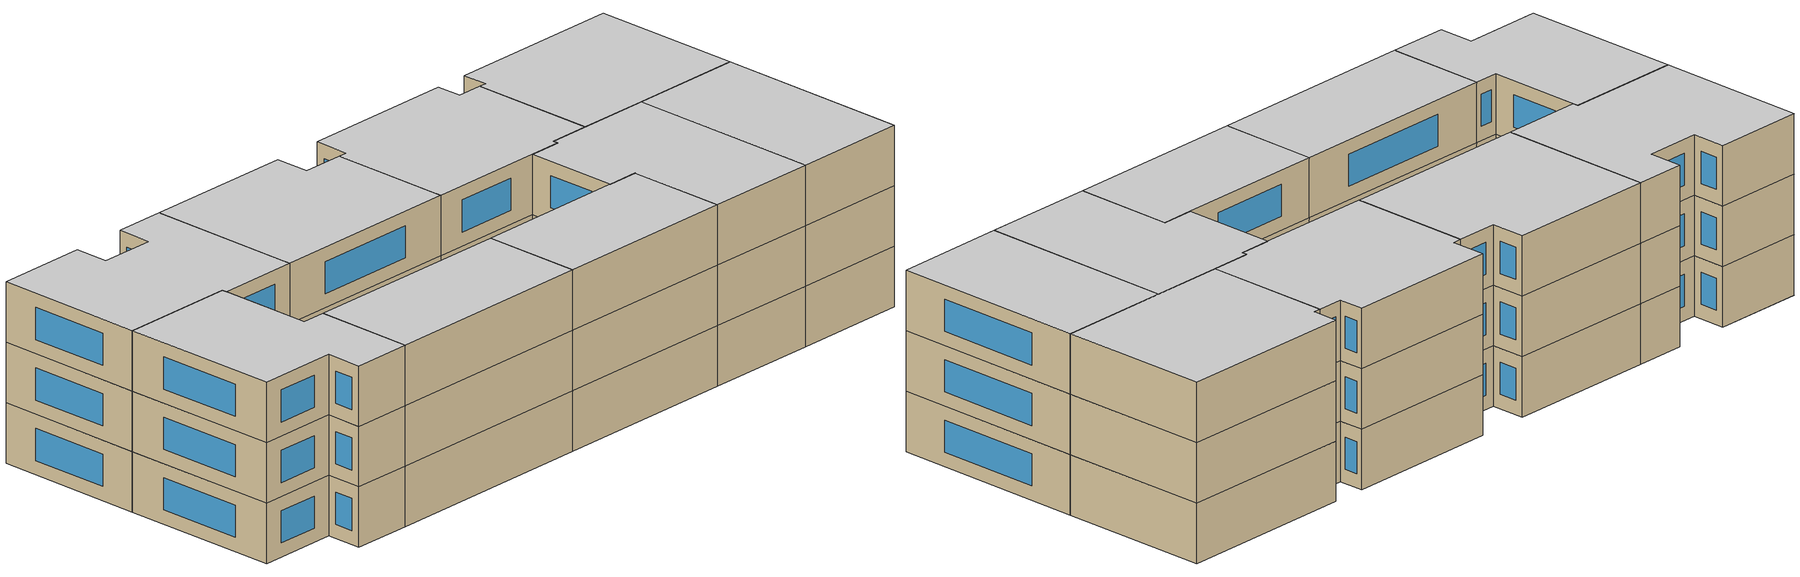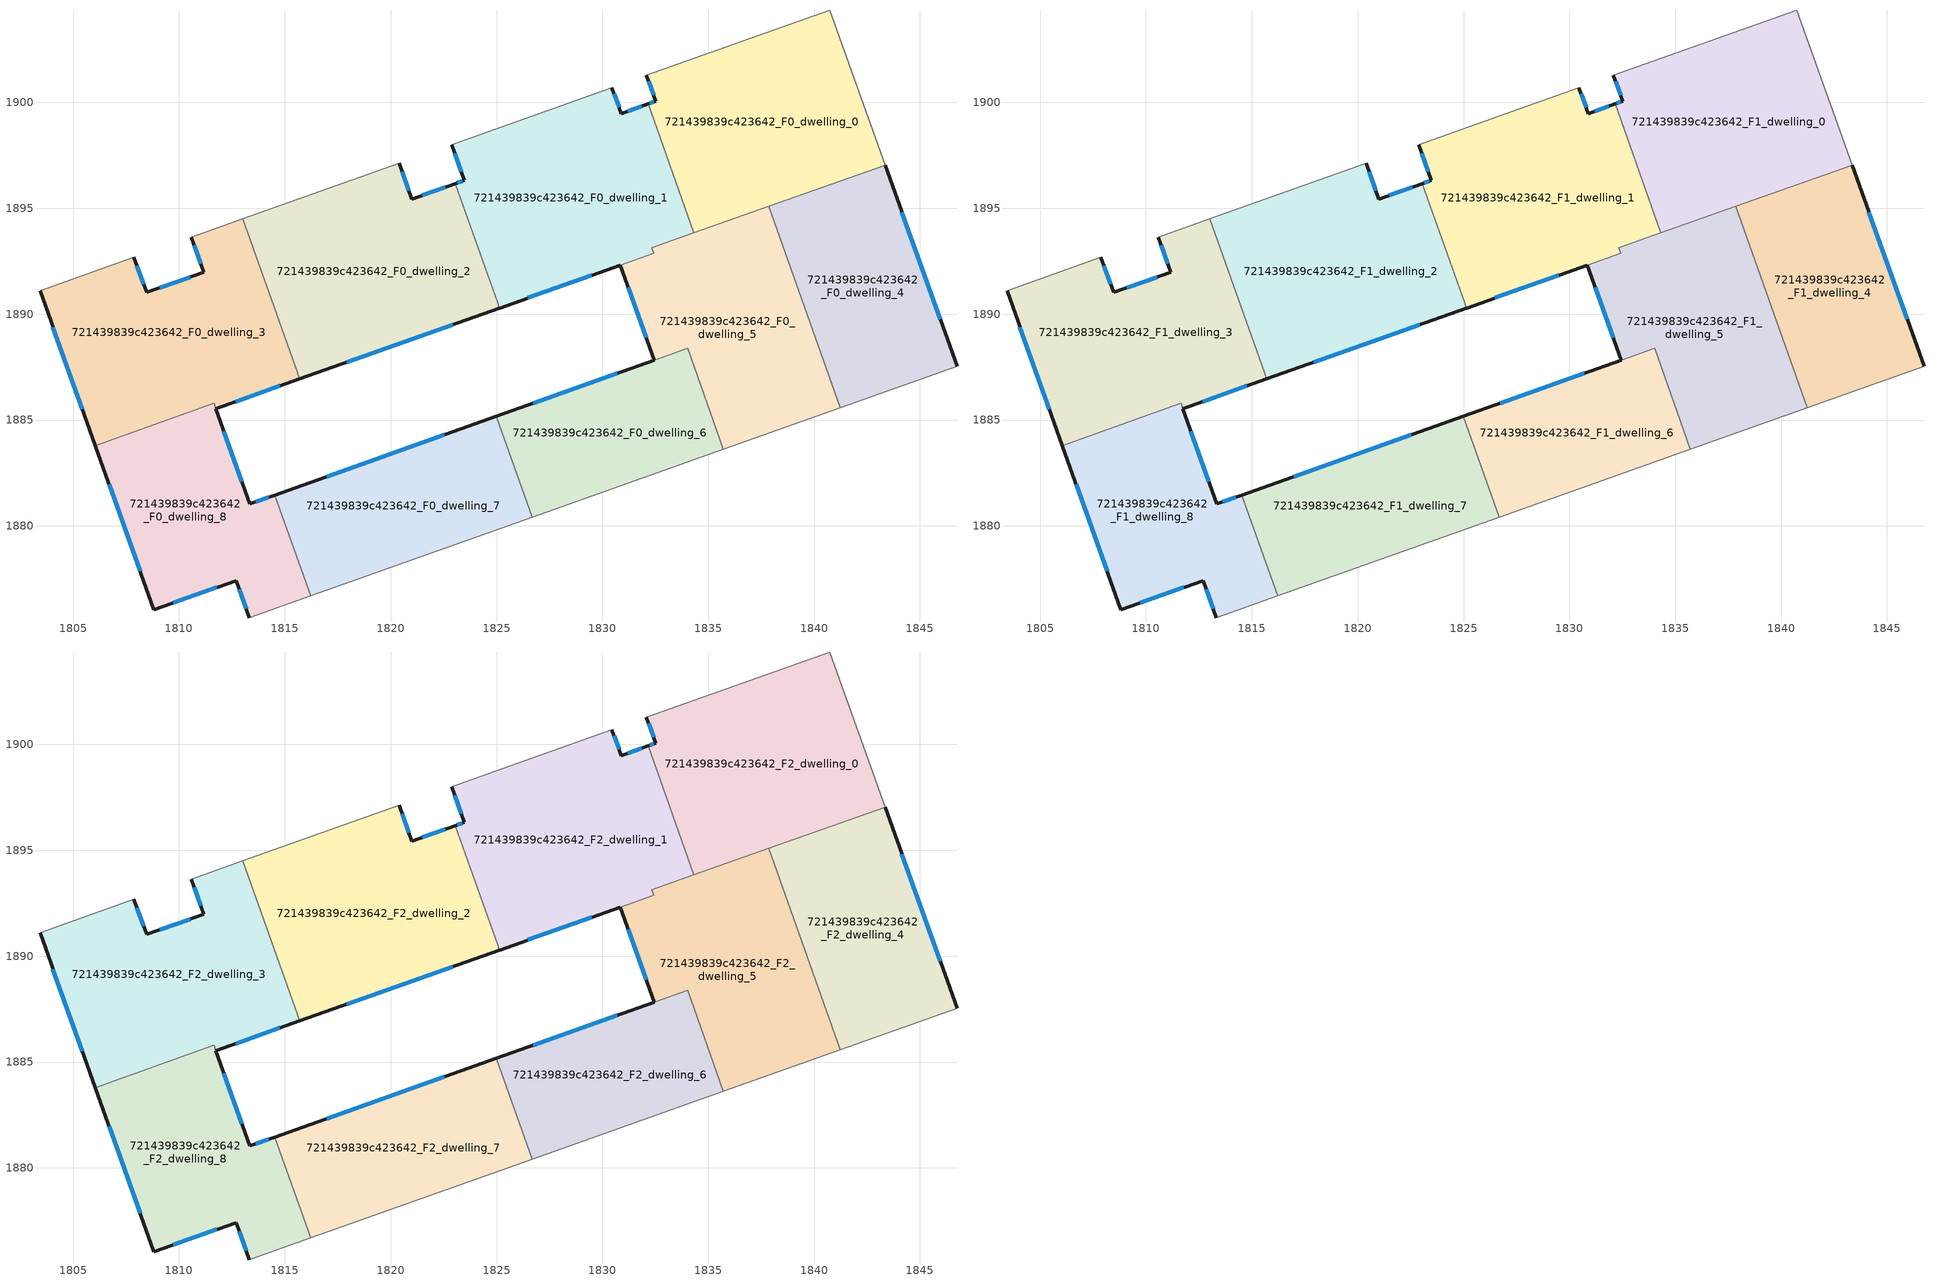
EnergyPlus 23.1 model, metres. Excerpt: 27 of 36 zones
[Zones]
721439839c423642_F0_dwelling_0
 floor ground (EU_floor_Construction): 1840.74,1904.35 1843.35,1897.04 1834.32,1893.84 1832.16,1899.93 1832.52,1900.06 1832.08,1901.28 z0
 wall outside (EU_wall_Construction): 1832.08,1901.28 1832.52,1900.06 1832.16,1899.93 z0:3
 wall adiabatic (EU_wall_Construction): 1843.35,1897.04 1840.74,1904.35 1832.08,1901.28 z0:3
 wall to 721439839c423642_F0_dwelling_4 (EU_wall_Construction): 1837.85,1895.09 1843.35,1897.04 z0:3
 wall to 721439839c423642_F0_dwelling_1 (EU_wall_Construction): 1832.16,1899.93 1834.32,1893.84 z0:3
 wall to 721439839c423642_F0_dwelling_5 (EU_wall_Construction): 1834.32,1893.84 1837.85,1895.09 z0:3
 window (EU_Window_Construction): 1832.43,1900.03 1832.25,1899.96 / 1832.18,1900.99 1832.42,1900.34 z0.7:2.3
721439839c423642_F0_dwelling_1
 floor ground (EU_floor_Construction): 1832.16,1899.93 1834.32,1893.84 1832.34,1893.13 1832.43,1892.88 1830.85,1892.32 1825.14,1890.29 1825.05,1890.54 1823.05,1896.17 1823.48,1896.32 1822.88,1898.01 1830.45,1900.7 1830.89,1899.47 z0
 wall outside (EU_wall_Construction): 1822.88,1898.01 1823.48,1896.32 1823.05,1896.17 / 1832.16,1899.93 1830.89,1899.47 1830.46,1900.7 / 1825.14,1890.29 1830.84,1892.31 z0:3
 wall adiabatic (EU_wall_Construction): 1830.46,1900.7 1822.88,1898.01 z0:3
 wall to 721439839c423642_F0_dwelling_5 (EU_wall_Construction): 1830.85,1892.32 1832.43,1892.88 1832.34,1893.13 1834.32,1893.84 z0:3
 wall to 721439839c423642_F0_dwelling_2 (EU_wall_Construction): 1825.05,1890.54 1825.14,1890.29 / 1823.05,1896.17 1825.05,1890.55 z0:3
 window (EU_Window_Construction): 1823.38,1896.29 1823.15,1896.21 / 1823.02,1897.61 1823.34,1896.72 / 1830.79,1899.76 1830.56,1900.41 / 1831.86,1899.82 1831.19,1899.58 / 1826.48,1890.77 1829.51,1891.84 z0.7:2.3
721439839c423642_F0_dwelling_2
 floor ground (EU_floor_Construction): 1823.05,1896.17 1825.14,1890.29 1815.71,1886.94 1813.02,1894.51 1820.4,1897.12 1821,1895.44 z0
 wall outside (EU_wall_Construction): 1823.05,1896.17 1821,1895.44 1820.4,1897.12 / 1815.71,1886.94 1825.14,1890.29 z0:3
 wall adiabatic (EU_wall_Construction): 1820.4,1897.12 1813.02,1894.51 z0:3
 wall to 721439839c423642_F0_dwelling_3 (EU_wall_Construction): 1813.02,1894.51 1815.61,1887.2 / 1815.61,1887.19 1815.7,1886.94 z0:3
 window (EU_Window_Construction): 1820.86,1895.83 1820.54,1896.73 / 1822.57,1896 1821.48,1895.61 / 1817.92,1887.73 1822.92,1889.5 z0.7:2.3
721439839c423642_F0_dwelling_3
 floor ground (EU_floor_Construction): 1813.02,1894.51 1815.7,1886.94 1811.75,1885.54 1811.66,1885.79 1806.05,1883.8 1803.44,1891.11 1807.88,1892.68 1808.47,1891.02 1811.17,1891.98 1810.58,1893.64 z0
 wall outside (EU_wall_Construction): 1803.44,1891.11 1806.05,1883.8 / 1810.58,1893.64 1811.17,1891.98 1808.47,1891.02 1807.88,1892.68 / 1811.75,1885.54 1815.7,1886.94 z0:3
 wall adiabatic (EU_wall_Construction): 1807.88,1892.68 1803.44,1891.11 / 1813.02,1894.51 1810.58,1893.64 z0:3
 wall to 721439839c423642_F0_dwelling_8 (EU_wall_Construction): 1811.66,1885.79 1811.75,1885.54 / 1806.05,1883.8 1811.65,1885.79 z0:3
 window (EU_Window_Construction): 1804.05,1889.39 1805.43,1885.51 / 1808.33,1891.41 1808.02,1892.29 / 1810.53,1891.76 1809.1,1891.25 / 1810.72,1893.25 1811.03,1892.37 / 1812.67,1885.87 1814.77,1886.61 z0.7:2.3
721439839c423642_F0_dwelling_4
 floor ground (EU_floor_Construction): 1843.35,1897.04 1846.75,1887.54 1841.23,1885.58 1837.85,1895.09 z0
 wall outside (EU_wall_Construction): 1846.75,1887.54 1843.35,1897.04 z0:3
 wall adiabatic (EU_wall_Construction): 1841.23,1885.58 1846.75,1887.54 z0:3
 wall to 721439839c423642_F0_dwelling_5 (EU_wall_Construction): 1837.85,1895.09 1841.23,1885.58 z0:3
 window (EU_Window_Construction): 1845.95,1889.77 1844.15,1894.81 z0.7:2.3
721439839c423642_F0_dwelling_5
 floor ground (EU_floor_Construction): 1837.85,1895.09 1841.23,1885.58 1835.72,1883.62 1834.03,1888.38 1832.46,1887.83 1830.85,1892.32 1832.43,1892.88 1832.34,1893.13 z0
 wall outside (EU_wall_Construction): 1830.85,1892.32 1832.46,1887.83 z0:3
 wall adiabatic (EU_wall_Construction): 1835.72,1883.62 1841.23,1885.58 z0:3
 wall to 721439839c423642_F0_dwelling_6 (EU_wall_Construction): 1832.46,1887.83 1834.02,1888.38 / 1834.03,1888.38 1835.72,1883.62 z0:3
 window (EU_Window_Construction): 1831.23,1891.26 1832.08,1888.88 z0.7:2.3
721439839c423642_F0_dwelling_6
 floor ground (EU_floor_Construction): 1834.02,1888.38 1835.72,1883.62 1826.68,1880.41 1824.99,1885.17 z0
 wall outside (EU_wall_Construction): 1832.45,1887.83 1824.99,1885.17 z0:3
 wall adiabatic (EU_wall_Construction): 1826.68,1880.41 1835.72,1883.62 z0:3
 wall to 721439839c423642_F0_dwelling_7 (EU_wall_Construction): 1824.99,1885.17 1826.68,1880.41 z0:3
 window (EU_Window_Construction): 1830.7,1887.2 1826.74,1885.8 z0.7:2.3
721439839c423642_F0_dwelling_7
 floor ground (EU_floor_Construction): 1824.99,1885.17 1826.68,1880.41 1816.22,1876.7 1814.53,1881.46 z0
 wall outside (EU_wall_Construction): 1824.99,1885.17 1814.53,1881.46 z0:3
 wall adiabatic (EU_wall_Construction): 1816.22,1876.7 1826.68,1880.41 z0:3
 wall to 721439839c423642_F0_dwelling_8 (EU_wall_Construction): 1814.53,1881.46 1816.22,1876.7 z0:3
 window (EU_Window_Construction): 1822.53,1884.3 1816.98,1882.33 z0.7:2.3
721439839c423642_F0_dwelling_8
 floor ground (EU_floor_Construction): 1811.65,1885.79 1813.35,1881.04 1814.53,1881.46 1816.22,1876.7 1813.33,1875.67 1812.71,1877.42 1808.82,1876.04 1806.05,1883.8 z0
 wall outside (EU_wall_Construction): 1806.05,1883.8 1808.82,1876.04 1812.71,1877.42 1813.33,1875.67 / 1814.53,1881.46 1813.35,1881.04 1811.75,1885.53 z0:3
 wall adiabatic (EU_wall_Construction): 1813.33,1875.67 1816.22,1876.7 z0:3
 window (EU_Window_Construction): 1812.85,1877.01 1813.18,1876.08 / 1809.73,1876.36 1811.79,1877.1 / 1806.7,1881.97 1808.17,1877.86 / 1812.98,1882.1 1812.12,1884.48 / 1814.25,1881.36 1813.63,1881.14 z0.7:2.3
721439839c423642_F1_dwelling_0
 floor to 721439839c423642_F0_dwelling_0 (EU_floor_Construction): 1840.74,1904.35 1843.35,1897.04 1834.32,1893.84 1832.16,1899.93 1832.52,1900.06 1832.08,1901.28 z3
 wall outside (EU_wall_Construction): 1832.08,1901.28 1832.52,1900.06 1832.16,1899.93 z3:6
 wall adiabatic (EU_wall_Construction): 1843.35,1897.04 1840.74,1904.35 1832.08,1901.28 z3:6
 wall to 721439839c423642_F1_dwelling_4 (EU_wall_Construction): 1837.85,1895.09 1843.35,1897.04 z3:6
 wall to 721439839c423642_F1_dwelling_1 (EU_wall_Construction): 1832.16,1899.93 1834.32,1893.84 z3:6
 wall to 721439839c423642_F1_dwelling_5 (EU_wall_Construction): 1834.32,1893.84 1837.85,1895.09 z3:6
 window (EU_Window_Construction): 1832.43,1900.03 1832.25,1899.96 / 1832.18,1900.99 1832.42,1900.34 z3.7:5.3
721439839c423642_F1_dwelling_1
 floor to 721439839c423642_F0_dwelling_1 (EU_floor_Construction): 1832.16,1899.93 1834.32,1893.84 1832.34,1893.13 1832.43,1892.88 1830.95,1892.35 1825.14,1890.29 1825.05,1890.54 1823.05,1896.17 1823.48,1896.32 1822.88,1898.01 1830.45,1900.7 1830.89,1899.47 z3
 wall outside (EU_wall_Construction): 1822.88,1898.01 1823.48,1896.32 1823.05,1896.17 / 1832.16,1899.93 1830.89,1899.47 1830.46,1900.7 / 1825.14,1890.29 1830.84,1892.31 z3:6
 wall adiabatic (EU_wall_Construction): 1830.46,1900.7 1822.88,1898.01 z3:6
 wall to 721439839c423642_F1_dwelling_5 (EU_wall_Construction): 1830.85,1892.32 1832.43,1892.88 1832.34,1893.13 1834.32,1893.84 z3:6
 wall to 721439839c423642_F1_dwelling_2 (EU_wall_Construction): 1825.05,1890.54 1825.14,1890.29 / 1823.05,1896.17 1825.05,1890.55 z3:6
 window (EU_Window_Construction): 1823.38,1896.29 1823.15,1896.21 / 1823.02,1897.61 1823.34,1896.72 / 1830.79,1899.76 1830.56,1900.41 / 1831.86,1899.82 1831.19,1899.58 / 1826.48,1890.77 1829.51,1891.84 z3.7:5.3
721439839c423642_F1_dwelling_2
 floor to 721439839c423642_F0_dwelling_2 (EU_floor_Construction): 1823.05,1896.17 1825.14,1890.29 1815.71,1886.94 1813.02,1894.51 1820.4,1897.12 1821,1895.44 z3
 wall outside (EU_wall_Construction): 1823.05,1896.17 1821,1895.44 1820.4,1897.12 / 1815.71,1886.94 1825.14,1890.29 z3:6
 wall adiabatic (EU_wall_Construction): 1820.4,1897.12 1813.02,1894.51 z3:6
 wall to 721439839c423642_F1_dwelling_3 (EU_wall_Construction): 1813.02,1894.51 1815.61,1887.2 / 1815.61,1887.19 1815.7,1886.94 z3:6
 window (EU_Window_Construction): 1820.86,1895.83 1820.54,1896.73 / 1822.57,1896 1821.48,1895.61 / 1817.92,1887.73 1822.92,1889.5 z3.7:5.3
721439839c423642_F1_dwelling_3
 floor to 721439839c423642_F0_dwelling_3 (EU_floor_Construction): 1813.02,1894.51 1815.7,1886.94 1811.75,1885.54 1811.66,1885.79 1806.05,1883.8 1803.44,1891.11 1807.88,1892.68 1808.47,1891.02 1811.17,1891.98 1810.58,1893.64 z3
 wall outside (EU_wall_Construction): 1803.44,1891.11 1806.05,1883.8 / 1810.58,1893.64 1811.17,1891.98 1808.47,1891.02 1807.88,1892.68 / 1811.75,1885.54 1815.7,1886.94 z3:6
 wall adiabatic (EU_wall_Construction): 1807.88,1892.68 1803.44,1891.11 / 1813.02,1894.51 1810.58,1893.64 z3:6
 wall to 721439839c423642_F1_dwelling_8 (EU_wall_Construction): 1811.66,1885.79 1811.75,1885.54 / 1806.05,1883.8 1811.65,1885.79 z3:6
 window (EU_Window_Construction): 1804.05,1889.39 1805.43,1885.51 / 1808.33,1891.41 1808.02,1892.29 / 1810.53,1891.76 1809.1,1891.25 / 1810.72,1893.25 1811.03,1892.37 / 1812.67,1885.87 1814.77,1886.61 z3.7:5.3
721439839c423642_F1_dwelling_4
 floor to 721439839c423642_F0_dwelling_4 (EU_floor_Construction): 1843.35,1897.04 1846.75,1887.54 1841.23,1885.58 1837.85,1895.09 z3
 wall outside (EU_wall_Construction): 1846.75,1887.54 1843.35,1897.04 z3:6
 wall adiabatic (EU_wall_Construction): 1841.23,1885.58 1846.75,1887.54 z3:6
 wall to 721439839c423642_F1_dwelling_5 (EU_wall_Construction): 1837.85,1895.09 1841.23,1885.58 z3:6
 window (EU_Window_Construction): 1845.95,1889.77 1844.15,1894.81 z3.7:5.3
721439839c423642_F1_dwelling_5
 floor to 721439839c423642_F0_dwelling_5 (EU_floor_Construction): 1837.85,1895.09 1841.23,1885.58 1835.72,1883.62 1834.03,1888.38 1832.46,1887.83 1830.85,1892.32 1832.43,1892.88 1832.34,1893.13 z3
 wall outside (EU_wall_Construction): 1830.85,1892.32 1832.46,1887.83 z3:6
 wall adiabatic (EU_wall_Construction): 1835.72,1883.62 1841.23,1885.58 z3:6
 wall to 721439839c423642_F1_dwelling_6 (EU_wall_Construction): 1832.46,1887.83 1834.02,1888.38 / 1834.03,1888.38 1835.72,1883.62 z3:6
 window (EU_Window_Construction): 1831.23,1891.26 1832.08,1888.88 z3.7:5.3
721439839c423642_F1_dwelling_6
 floor to 721439839c423642_F0_dwelling_6 (EU_floor_Construction): 1834.02,1888.38 1835.72,1883.62 1826.68,1880.41 1824.99,1885.17 z3
 wall outside (EU_wall_Construction): 1832.45,1887.83 1824.99,1885.17 z3:6
 wall adiabatic (EU_wall_Construction): 1826.68,1880.41 1835.72,1883.62 z3:6
 wall to 721439839c423642_F1_dwelling_7 (EU_wall_Construction): 1824.99,1885.17 1826.68,1880.41 z3:6
 window (EU_Window_Construction): 1830.7,1887.2 1826.74,1885.8 z3.7:5.3
721439839c423642_F1_dwelling_7
 floor to 721439839c423642_F0_dwelling_7 (EU_floor_Construction): 1824.99,1885.17 1826.68,1880.41 1816.22,1876.7 1814.53,1881.46 z3
 wall outside (EU_wall_Construction): 1824.99,1885.17 1814.53,1881.46 z3:6
 wall adiabatic (EU_wall_Construction): 1816.22,1876.7 1826.68,1880.41 z3:6
 wall to 721439839c423642_F1_dwelling_8 (EU_wall_Construction): 1814.53,1881.46 1816.22,1876.7 z3:6
 window (EU_Window_Construction): 1822.53,1884.3 1816.98,1882.33 z3.7:5.3
721439839c423642_F1_dwelling_8
 floor to 721439839c423642_F0_dwelling_8 (EU_floor_Construction): 1811.65,1885.79 1813.35,1881.04 1814.53,1881.46 1816.22,1876.7 1813.32,1875.67 1812.7,1877.42 1808.82,1876.04 1806.05,1883.8 z3
 wall outside (EU_wall_Construction): 1806.05,1883.8 1808.82,1876.04 1812.71,1877.42 1813.33,1875.67 / 1814.53,1881.46 1813.35,1881.04 1811.75,1885.53 z3:6
 wall adiabatic (EU_wall_Construction): 1813.33,1875.67 1816.22,1876.7 z3:6
 window (EU_Window_Construction): 1812.85,1877.01 1813.18,1876.08 / 1809.73,1876.36 1811.79,1877.1 / 1806.7,1881.97 1808.17,1877.86 / 1812.98,1882.1 1812.12,1884.48 / 1814.25,1881.36 1813.63,1881.14 z3.7:5.3
721439839c423642_F2_dwelling_0
 floor to 721439839c423642_F1_dwelling_0 (EU_floor_Construction): 1840.74,1904.35 1843.35,1897.04 1834.32,1893.84 1832.16,1899.93 1832.52,1900.06 1832.08,1901.28 z6
 wall outside (EU_wall_Construction): 1832.08,1901.28 1832.52,1900.06 1832.16,1899.93 z6:9
 wall adiabatic (EU_wall_Construction): 1843.35,1897.04 1840.74,1904.35 1832.08,1901.28 z6:9
 wall to 721439839c423642_F2_dwelling_4 (EU_wall_Construction): 1837.85,1895.09 1843.35,1897.04 z6:9
 wall to 721439839c423642_F2_dwelling_1 (EU_wall_Construction): 1832.16,1899.93 1834.32,1893.84 z6:9
 wall to 721439839c423642_F2_dwelling_5 (EU_wall_Construction): 1834.32,1893.84 1837.85,1895.09 z6:9
 window (EU_Window_Construction): 1832.43,1900.03 1832.25,1899.96 / 1832.18,1900.99 1832.42,1900.34 z6.7:8.3
 ceiling to 721439839c423642_F3_dwelling_0 (EU_floor_Construction): 1843.35,1897.04 1840.74,1904.35 1832.08,1901.28 1832.52,1900.06 1832.16,1899.93 1834.32,1893.84 z9
721439839c423642_F2_dwelling_1
 floor to 721439839c423642_F1_dwelling_1 (EU_floor_Construction): 1832.16,1899.93 1834.32,1893.84 1832.34,1893.13 1832.43,1892.88 1830.95,1892.35 1825.14,1890.29 1825.05,1890.54 1823.05,1896.17 1823.48,1896.32 1822.88,1898.01 1830.45,1900.7 1830.89,1899.47 z6
 wall outside (EU_wall_Construction): 1822.88,1898.01 1823.48,1896.32 1823.05,1896.17 / 1832.16,1899.93 1830.89,1899.47 1830.46,1900.7 / 1825.14,1890.29 1830.84,1892.31 z6:9
 wall adiabatic (EU_wall_Construction): 1830.46,1900.7 1822.88,1898.01 z6:9
 wall to 721439839c423642_F2_dwelling_5 (EU_wall_Construction): 1830.85,1892.32 1832.43,1892.88 1832.34,1893.13 1834.32,1893.84 z6:9
 wall to 721439839c423642_F2_dwelling_2 (EU_wall_Construction): 1825.05,1890.54 1825.14,1890.29 / 1823.05,1896.17 1825.05,1890.55 z6:9
 window (EU_Window_Construction): 1823.38,1896.29 1823.15,1896.21 / 1823.02,1897.61 1823.34,1896.72 / 1830.79,1899.76 1830.56,1900.41 / 1831.86,1899.82 1831.19,1899.58 / 1826.48,1890.77 1829.51,1891.84 z6.7:8.3
 ceiling to 721439839c423642_F3_dwelling_1 (EU_floor_Construction): 1832.43,1892.88 1832.34,1893.13 1834.32,1893.84 1832.16,1899.93 1830.89,1899.47 1830.45,1900.7 1822.88,1898.01 1823.48,1896.32 1823.05,1896.17 1825.05,1890.54 1825.14,1890.29 1830.95,1892.35 z9
721439839c423642_F2_dwelling_2
 floor to 721439839c423642_F1_dwelling_2 (EU_floor_Construction): 1823.05,1896.17 1825.14,1890.29 1815.71,1886.94 1813.02,1894.51 1820.4,1897.12 1821,1895.44 z6
 wall outside (EU_wall_Construction): 1823.05,1896.17 1821,1895.44 1820.4,1897.12 / 1815.71,1886.94 1825.14,1890.29 z6:9
 wall adiabatic (EU_wall_Construction): 1820.4,1897.12 1813.02,1894.51 z6:9
 wall to 721439839c423642_F2_dwelling_3 (EU_wall_Construction): 1813.02,1894.51 1815.61,1887.2 / 1815.61,1887.19 1815.7,1886.94 z6:9
 window (EU_Window_Construction): 1820.86,1895.83 1820.54,1896.73 / 1822.57,1896 1821.48,1895.61 / 1817.92,1887.73 1822.92,1889.5 z6.7:8.3
 ceiling to 721439839c423642_F3_dwelling_2 (EU_floor_Construction): 1825.14,1890.29 1823.05,1896.17 1821,1895.44 1820.4,1897.12 1813.02,1894.51 1815.71,1886.94 z9
721439839c423642_F2_dwelling_3
 floor to 721439839c423642_F1_dwelling_3 (EU_floor_Construction): 1813.02,1894.51 1815.7,1886.94 1811.75,1885.54 1811.66,1885.79 1806.05,1883.8 1803.44,1891.11 1807.88,1892.68 1808.47,1891.02 1811.17,1891.98 1810.58,1893.64 z6
 wall outside (EU_wall_Construction): 1803.44,1891.11 1806.05,1883.8 / 1810.58,1893.64 1811.17,1891.98 1808.47,1891.02 1807.88,1892.68 / 1811.75,1885.54 1815.7,1886.94 z6:9
 wall adiabatic (EU_wall_Construction): 1807.88,1892.68 1803.44,1891.11 / 1813.02,1894.51 1810.58,1893.64 z6:9
 wall to 721439839c423642_F2_dwelling_8 (EU_wall_Construction): 1811.66,1885.79 1811.75,1885.54 / 1806.05,1883.8 1811.65,1885.79 z6:9
 window (EU_Window_Construction): 1804.05,1889.39 1805.43,1885.51 / 1808.33,1891.41 1808.02,1892.29 / 1810.53,1891.76 1809.1,1891.25 / 1810.72,1893.25 1811.03,1892.37 / 1812.67,1885.87 1814.77,1886.61 z6.7:8.3
 ceiling to 721439839c423642_F3_dwelling_3 (EU_floor_Construction): 1815.7,1886.94 1813.02,1894.51 1810.58,1893.64 1811.17,1891.98 1808.47,1891.02 1807.88,1892.68 1803.44,1891.11 1806.05,1883.8 1811.66,1885.79 1811.75,1885.54 z9
721439839c423642_F2_dwelling_4
 floor to 721439839c423642_F1_dwelling_4 (EU_floor_Construction): 1843.35,1897.04 1846.75,1887.54 1841.23,1885.58 1837.85,1895.09 z6
 wall outside (EU_wall_Construction): 1846.75,1887.54 1843.35,1897.04 z6:9
 wall adiabatic (EU_wall_Construction): 1841.23,1885.58 1846.75,1887.54 z6:9
 wall to 721439839c423642_F2_dwelling_5 (EU_wall_Construction): 1837.85,1895.09 1841.23,1885.58 z6:9
 window (EU_Window_Construction): 1845.95,1889.77 1844.15,1894.81 z6.7:8.3
 ceiling to 721439839c423642_F3_dwelling_4 (EU_floor_Construction): 1846.75,1887.54 1843.35,1897.04 1837.85,1895.09 1841.23,1885.58 z9
721439839c423642_F2_dwelling_5
 floor to 721439839c423642_F1_dwelling_5 (EU_floor_Construction): 1837.85,1895.09 1841.23,1885.58 1835.72,1883.62 1834.03,1888.38 1832.46,1887.83 1830.85,1892.32 1832.43,1892.88 1832.34,1893.13 z6
 wall outside (EU_wall_Construction): 1830.85,1892.32 1832.46,1887.83 z6:9
 wall adiabatic (EU_wall_Construction): 1835.72,1883.62 1841.23,1885.58 z6:9
 wall to 721439839c423642_F2_dwelling_6 (EU_wall_Construction): 1832.46,1887.83 1834.02,1888.38 / 1834.03,1888.38 1835.72,1883.62 z6:9
 window (EU_Window_Construction): 1831.23,1891.26 1832.08,1888.88 z6.7:8.3
 ceiling to 721439839c423642_F3_dwelling_5 (EU_floor_Construction): 1841.23,1885.58 1837.85,1895.09 1832.34,1893.13 1832.43,1892.88 1830.85,1892.32 1832.46,1887.83 1834.03,1888.38 1835.72,1883.62 z9
721439839c423642_F2_dwelling_6
 floor to 721439839c423642_F1_dwelling_6 (EU_floor_Construction): 1834.02,1888.38 1835.72,1883.62 1826.68,1880.41 1824.99,1885.17 z6
 wall outside (EU_wall_Construction): 1832.45,1887.83 1824.99,1885.17 z6:9
 wall adiabatic (EU_wall_Construction): 1826.68,1880.41 1835.72,1883.62 z6:9
 wall to 721439839c423642_F2_dwelling_7 (EU_wall_Construction): 1824.99,1885.17 1826.68,1880.41 z6:9
 window (EU_Window_Construction): 1830.7,1887.2 1826.74,1885.8 z6.7:8.3
 ceiling to 721439839c423642_F3_dwelling_6 (EU_floor_Construction): 1835.72,1883.62 1834.02,1888.38 1824.99,1885.17 1826.68,1880.41 z9
721439839c423642_F2_dwelling_7
 floor to 721439839c423642_F1_dwelling_7 (EU_floor_Construction): 1824.99,1885.17 1826.68,1880.41 1816.22,1876.7 1814.53,1881.46 z6
 wall outside (EU_wall_Construction): 1824.99,1885.17 1814.53,1881.46 z6:9
 wall adiabatic (EU_wall_Construction): 1816.22,1876.7 1826.68,1880.41 z6:9
 wall to 721439839c423642_F2_dwelling_8 (EU_wall_Construction): 1814.53,1881.46 1816.22,1876.7 z6:9
 window (EU_Window_Construction): 1822.53,1884.3 1816.98,1882.33 z6.7:8.3
 ceiling to 721439839c423642_F3_dwelling_7 (EU_floor_Construction): 1826.68,1880.41 1824.99,1885.17 1814.53,1881.46 1816.22,1876.7 z9
721439839c423642_F2_dwelling_8
 floor to 721439839c423642_F1_dwelling_8 (EU_floor_Construction): 1811.65,1885.79 1813.35,1881.04 1814.53,1881.46 1816.22,1876.7 1813.32,1875.67 1812.7,1877.42 1808.82,1876.04 1806.05,1883.8 z6
 wall outside (EU_wall_Construction): 1806.05,1883.8 1808.82,1876.04 1812.71,1877.42 1813.33,1875.67 / 1814.53,1881.46 1813.35,1881.04 1811.75,1885.53 z6:9
 wall adiabatic (EU_wall_Construction): 1813.33,1875.67 1816.22,1876.7 z6:9
 window (EU_Window_Construction): 1812.85,1877.01 1813.18,1876.08 / 1809.73,1876.36 1811.79,1877.1 / 1806.7,1881.97 1808.17,1877.86 / 1812.98,1882.1 1812.12,1884.48 / 1814.25,1881.36 1813.63,1881.14 z6.7:8.3
 ceiling to 721439839c423642_F3_dwelling_8 (EU_floor_Construction): 1816.22,1876.7 1814.53,1881.46 1813.35,1881.04 1811.65,1885.79 1806.05,1883.8 1808.82,1876.04 1812.7,1877.42 1813.32,1875.67 z9
[Building]
EU S2 Campaign: North Axis=0; Terrain=City; Solar Distribution=FullExterior
[Site:Location]
Budapest.Ferenc.Liszt.Intl.AP: Latitude=47.437; Longitude=19.256; Time Zone=1; Elevation=185
[SizingPeriod:WeatherFileDays]
AnnualSizingPeriod: Begin Month=1; Begin Day of Month=1; End Month=12; End Day of Month=31; Day of Week for Start Day=Monday; Use Weather File Daylight Saving Period=No; Use Weather File Rain and Snow Indicators=No
[MATERIAL]
EU_InternalMass_Material: Roughness=MediumRough; Thickness=0.1; Conductivity=1; Density=1800; Specific Heat=900; Thermal Absorptance=0.9; Solar Absorptance=0.7; Visible Absorptance=0.7
[MATERIAL:NOMASS] Roughness=MediumRough; Thermal Absorptance=0.9; Solar Absorptance=0.7; Visible Absorptance=0.7
Name | Thermal Resistance
EU_wall_NoMass | 0.832559
EU_floor_NoMass | 0.872794
[WINDOWMATERIAL:SIMPLEGLAZINGSYSTEM]
EU_Window_SimpleGlazing: UFactor=2.79869; Solar Heat Gain Coefficient=0.75; Visible Transmittance=0.75
[CONSTRUCTION]
EU_wall_Construction: EU_wall_NoMass
EU_floor_Construction: EU_floor_NoMass
EU_Window_Construction: EU_Window_SimpleGlazing
EU_InternalMass_Construction: EU_InternalMass_Material
[ZONE] Type=1; Multiplier=1; Ceiling Height=autocalculate; Floor Area=autocalculate; Part of Total Floor Area=Yes
Name | Volume
721439839c423642_F0_dwelling_0 | 221.375
721439839c423642_F1_dwelling_0; 721439839c423642_F2_dwelling_0 | 221.374
721439839c423642_F0_dwelling_1; 721439839c423642_F1_dwelling_1; 721439839c423642_F2_dwelling_1 | 227.658
721439839c423642_F0_dwelling_2; 721439839c423642_F1_dwelling_2; 721439839c423642_F2_dwelling_2 | 229.352
721439839c423642_F0_dwelling_3; 721439839c423642_F1_dwelling_3; 721439839c423642_F2_dwelling_3 | 224.738
721439839c423642_F0_dwelling_4 | 177.124
721439839c423642_F1_dwelling_4; 721439839c423642_F2_dwelling_4 | 177.123
721439839c423642_F0_dwelling_5; 721439839c423642_F1_dwelling_5; 721439839c423642_F2_dwelling_5 | 200.995
721439839c423642_F0_dwelling_6; 721439839c423642_F1_dwelling_6; 721439839c423642_F2_dwelling_6 | 145.432
721439839c423642_F0_dwelling_7; 721439839c423642_F1_dwelling_7; 721439839c423642_F2_dwelling_7 | 168.233
721439839c423642_F0_dwelling_8 | 176.062
721439839c423642_F1_dwelling_8; 721439839c423642_F2_dwelling_8 | 176.061
[INTERNALMASS] Construction=EU_InternalMass_Construction
Name | Zone or ZoneList | Surface Area
721439839c423642_F0_dwelling_0_EU_InternalMass | 721439839c423642_F0_dwelling_0 | 73.7915
721439839c423642_F0_dwelling_1_EU_InternalMass | 721439839c423642_F0_dwelling_1 | 75.8924
721439839c423642_F0_dwelling_2_EU_InternalMass | 721439839c423642_F0_dwelling_2 | 76.4741
721439839c423642_F0_dwelling_3_EU_InternalMass | 721439839c423642_F0_dwelling_3 | 74.913
721439839c423642_F0_dwelling_4_EU_InternalMass | 721439839c423642_F0_dwelling_4 | 59.0411
721439839c423642_F0_dwelling_5_EU_InternalMass | 721439839c423642_F0_dwelling_5 | 66.9946
721439839c423642_F0_dwelling_6_EU_InternalMass | 721439839c423642_F0_dwelling_6 | 48.477
721439839c423642_F0_dwelling_7_EU_InternalMass | 721439839c423642_F0_dwelling_7 | 56.0775
721439839c423642_F0_dwelling_8_EU_InternalMass | 721439839c423642_F0_dwelling_8 | 58.7015
721439839c423642_F1_dwelling_0_EU_InternalMass | 721439839c423642_F1_dwelling_0 | 73.7915
721439839c423642_F1_dwelling_1_EU_InternalMass | 721439839c423642_F1_dwelling_1 | 75.8924
721439839c423642_F1_dwelling_2_EU_InternalMass | 721439839c423642_F1_dwelling_2 | 76.4741
721439839c423642_F1_dwelling_3_EU_InternalMass | 721439839c423642_F1_dwelling_3 | 74.913
721439839c423642_F1_dwelling_4_EU_InternalMass | 721439839c423642_F1_dwelling_4 | 59.0411
721439839c423642_F1_dwelling_5_EU_InternalMass | 721439839c423642_F1_dwelling_5 | 66.9946
721439839c423642_F1_dwelling_6_EU_InternalMass | 721439839c423642_F1_dwelling_6 | 48.477
721439839c423642_F1_dwelling_7_EU_InternalMass | 721439839c423642_F1_dwelling_7 | 56.0775
721439839c423642_F1_dwelling_8_EU_InternalMass | 721439839c423642_F1_dwelling_8 | 58.7015
721439839c423642_F2_dwelling_0_EU_InternalMass | 721439839c423642_F2_dwelling_0 | 73.7915
721439839c423642_F2_dwelling_1_EU_InternalMass | 721439839c423642_F2_dwelling_1 | 75.8924
721439839c423642_F2_dwelling_2_EU_InternalMass | 721439839c423642_F2_dwelling_2 | 76.4741
721439839c423642_F2_dwelling_3_EU_InternalMass | 721439839c423642_F2_dwelling_3 | 74.913
721439839c423642_F2_dwelling_4_EU_InternalMass | 721439839c423642_F2_dwelling_4 | 59.0411
721439839c423642_F2_dwelling_5_EU_InternalMass | 721439839c423642_F2_dwelling_5 | 66.9946
721439839c423642_F2_dwelling_6_EU_InternalMass | 721439839c423642_F2_dwelling_6 | 48.477
721439839c423642_F2_dwelling_7_EU_InternalMass | 721439839c423642_F2_dwelling_7 | 56.0775
721439839c423642_F2_dwelling_8_EU_InternalMass | 721439839c423642_F2_dwelling_8 | 58.7015
[OTHEREQUIPMENT] Fuel Type=Electricity; Design Level Calculation Method=Watts/Area; Power per Zone Floor Area=1; Fraction Latent=0; Fraction Radiant=0; Fraction Lost=0; Carbon Dioxide Generation Rate=0; EndUse Subcategory=EU_Step8_InternalGains
Name | Zone or ZoneList or Space or SpaceList | Schedule
EU_Step8_InternalGain_721439839c423642_F0_dwelling_0_f000 | 721439839c423642_F0_dwelling_0 | EU_Step8_GainSchedule_721439839c423642_F0_dwelling_0_f000
EU_Step8_InternalGain_721439839c423642_F0_dwelling_1_f000 | 721439839c423642_F0_dwelling_1 | EU_Step8_GainSchedule_721439839c423642_F0_dwelling_1_f000
EU_Step8_InternalGain_721439839c423642_F0_dwelling_2_f000 | 721439839c423642_F0_dwelling_2 | EU_Step8_GainSchedule_721439839c423642_F0_dwelling_2_f000
EU_Step8_InternalGain_721439839c423642_F0_dwelling_3_f000 | 721439839c423642_F0_dwelling_3 | EU_Step8_GainSchedule_721439839c423642_F0_dwelling_3_f000
EU_Step8_InternalGain_721439839c423642_F0_dwelling_4_f000 | 721439839c423642_F0_dwelling_4 | EU_Step8_GainSchedule_721439839c423642_F0_dwelling_4_f000
EU_Step8_InternalGain_721439839c423642_F0_dwelling_5_f000 | 721439839c423642_F0_dwelling_5 | EU_Step8_GainSchedule_721439839c423642_F0_dwelling_5_f000
EU_Step8_InternalGain_721439839c423642_F0_dwelling_6_f000 | 721439839c423642_F0_dwelling_6 | EU_Step8_GainSchedule_721439839c423642_F0_dwelling_6_f000
EU_Step8_InternalGain_721439839c423642_F0_dwelling_7_f000 | 721439839c423642_F0_dwelling_7 | EU_Step8_GainSchedule_721439839c423642_F0_dwelling_7_f000
EU_Step8_InternalGain_721439839c423642_F0_dwelling_8_f000 | 721439839c423642_F0_dwelling_8 | EU_Step8_GainSchedule_721439839c423642_F0_dwelling_8_f000
EU_Step8_InternalGain_721439839c423642_F1_dwelling_0_f000 | 721439839c423642_F1_dwelling_0 | EU_Step8_GainSchedule_721439839c423642_F1_dwelling_0_f000
EU_Step8_InternalGain_721439839c423642_F1_dwelling_1_f000 | 721439839c423642_F1_dwelling_1 | EU_Step8_GainSchedule_721439839c423642_F1_dwelling_1_f000
EU_Step8_InternalGain_721439839c423642_F1_dwelling_2_f000 | 721439839c423642_F1_dwelling_2 | EU_Step8_GainSchedule_721439839c423642_F1_dwelling_2_f000
EU_Step8_InternalGain_721439839c423642_F1_dwelling_3_f000 | 721439839c423642_F1_dwelling_3 | EU_Step8_GainSchedule_721439839c423642_F1_dwelling_3_f000
EU_Step8_InternalGain_721439839c423642_F1_dwelling_4_f000 | 721439839c423642_F1_dwelling_4 | EU_Step8_GainSchedule_721439839c423642_F1_dwelling_4_f000
EU_Step8_InternalGain_721439839c423642_F1_dwelling_5_f000 | 721439839c423642_F1_dwelling_5 | EU_Step8_GainSchedule_721439839c423642_F1_dwelling_5_f000
EU_Step8_InternalGain_721439839c423642_F1_dwelling_6_f000 | 721439839c423642_F1_dwelling_6 | EU_Step8_GainSchedule_721439839c423642_F1_dwelling_6_f000
EU_Step8_InternalGain_721439839c423642_F1_dwelling_7_f000 | 721439839c423642_F1_dwelling_7 | EU_Step8_GainSchedule_721439839c423642_F1_dwelling_7_f000
EU_Step8_InternalGain_721439839c423642_F1_dwelling_8_f000 | 721439839c423642_F1_dwelling_8 | EU_Step8_GainSchedule_721439839c423642_F1_dwelling_8_f000
EU_Step8_InternalGain_721439839c423642_F2_dwelling_0_f000 | 721439839c423642_F2_dwelling_0 | EU_Step8_GainSchedule_721439839c423642_F2_dwelling_0_f000
EU_Step8_InternalGain_721439839c423642_F2_dwelling_1_f000 | 721439839c423642_F2_dwelling_1 | EU_Step8_GainSchedule_721439839c423642_F2_dwelling_1_f000
EU_Step8_InternalGain_721439839c423642_F2_dwelling_2_f000 | 721439839c423642_F2_dwelling_2 | EU_Step8_GainSchedule_721439839c423642_F2_dwelling_2_f000
EU_Step8_InternalGain_721439839c423642_F2_dwelling_3_f000 | 721439839c423642_F2_dwelling_3 | EU_Step8_GainSchedule_721439839c423642_F2_dwelling_3_f000
EU_Step8_InternalGain_721439839c423642_F2_dwelling_4_f000 | 721439839c423642_F2_dwelling_4 | EU_Step8_GainSchedule_721439839c423642_F2_dwelling_4_f000
EU_Step8_InternalGain_721439839c423642_F2_dwelling_5_f000 | 721439839c423642_F2_dwelling_5 | EU_Step8_GainSchedule_721439839c423642_F2_dwelling_5_f000
EU_Step8_InternalGain_721439839c423642_F2_dwelling_6_f000 | 721439839c423642_F2_dwelling_6 | EU_Step8_GainSchedule_721439839c423642_F2_dwelling_6_f000
EU_Step8_InternalGain_721439839c423642_F2_dwelling_7_f000 | 721439839c423642_F2_dwelling_7 | EU_Step8_GainSchedule_721439839c423642_F2_dwelling_7_f000
EU_Step8_InternalGain_721439839c423642_F2_dwelling_8_f000 | 721439839c423642_F2_dwelling_8 | EU_Step8_GainSchedule_721439839c423642_F2_dwelling_8_f000
[ZONEVENTILATION:DESIGNFLOWRATE] Schedule=EU_AlwaysOn; Design Flow Rate Calculation Method=AirChanges/Hour; Air Changes per Hour=0.475469; Ventilation Type=Natural; Fan Pressure Rise=0; Fan Total Efficiency=1; Constant Term Coefficient=1; Temperature Term Coefficient=0; Velocity Term Coefficient=0; Velocity Squared Term Coefficient=0; Minimum Indoor Temperature=-100; Maximum Indoor Temperature=100; Delta Temperature=-100; Minimum Outdoor Temperature=-100; Maximum Outdoor Temperature=100; Maximum Wind Speed=40
Name | Zone or ZoneList or Space or SpaceList
EU_ConstantAir_721439839c423642_F0_dwelling_0 | 721439839c423642_F0_dwelling_0
EU_ConstantAir_721439839c423642_F0_dwelling_1 | 721439839c423642_F0_dwelling_1
EU_ConstantAir_721439839c423642_F0_dwelling_2 | 721439839c423642_F0_dwelling_2
EU_ConstantAir_721439839c423642_F0_dwelling_3 | 721439839c423642_F0_dwelling_3
EU_ConstantAir_721439839c423642_F0_dwelling_4 | 721439839c423642_F0_dwelling_4
EU_ConstantAir_721439839c423642_F0_dwelling_5 | 721439839c423642_F0_dwelling_5
EU_ConstantAir_721439839c423642_F0_dwelling_6 | 721439839c423642_F0_dwelling_6
EU_ConstantAir_721439839c423642_F0_dwelling_7 | 721439839c423642_F0_dwelling_7
EU_ConstantAir_721439839c423642_F0_dwelling_8 | 721439839c423642_F0_dwelling_8
EU_ConstantAir_721439839c423642_F1_dwelling_0 | 721439839c423642_F1_dwelling_0
EU_ConstantAir_721439839c423642_F1_dwelling_1 | 721439839c423642_F1_dwelling_1
EU_ConstantAir_721439839c423642_F1_dwelling_2 | 721439839c423642_F1_dwelling_2
EU_ConstantAir_721439839c423642_F1_dwelling_3 | 721439839c423642_F1_dwelling_3
EU_ConstantAir_721439839c423642_F1_dwelling_4 | 721439839c423642_F1_dwelling_4
EU_ConstantAir_721439839c423642_F1_dwelling_5 | 721439839c423642_F1_dwelling_5
EU_ConstantAir_721439839c423642_F1_dwelling_6 | 721439839c423642_F1_dwelling_6
EU_ConstantAir_721439839c423642_F1_dwelling_7 | 721439839c423642_F1_dwelling_7
EU_ConstantAir_721439839c423642_F1_dwelling_8 | 721439839c423642_F1_dwelling_8
EU_ConstantAir_721439839c423642_F2_dwelling_0 | 721439839c423642_F2_dwelling_0
EU_ConstantAir_721439839c423642_F2_dwelling_1 | 721439839c423642_F2_dwelling_1
EU_ConstantAir_721439839c423642_F2_dwelling_2 | 721439839c423642_F2_dwelling_2
EU_ConstantAir_721439839c423642_F2_dwelling_3 | 721439839c423642_F2_dwelling_3
EU_ConstantAir_721439839c423642_F2_dwelling_4 | 721439839c423642_F2_dwelling_4
EU_ConstantAir_721439839c423642_F2_dwelling_5 | 721439839c423642_F2_dwelling_5
EU_ConstantAir_721439839c423642_F2_dwelling_6 | 721439839c423642_F2_dwelling_6
EU_ConstantAir_721439839c423642_F2_dwelling_7 | 721439839c423642_F2_dwelling_7
EU_ConstantAir_721439839c423642_F2_dwelling_8 | 721439839c423642_F2_dwelling_8
[HVACTEMPLATE:THERMOSTAT] Constant Heating Setpoint=20; Constant Cooling Setpoint=50
EU_HeatOnly_721439839c423642_F0_dwelling_0; EU_HeatOnly_721439839c423642_F0_dwelling_1; EU_HeatOnly_721439839c423642_F0_dwelling_2; EU_HeatOnly_721439839c423642_F0_dwelling_3; EU_HeatOnly_721439839c423642_F0_dwelling_4; EU_HeatOnly_721439839c423642_F0_dwelling_5; EU_HeatOnly_721439839c423642_F0_dwelling_6; EU_HeatOnly_721439839c423642_F0_dwelling_7; EU_HeatOnly_721439839c423642_F0_dwelling_8; EU_HeatOnly_721439839c423642_F1_dwelling_0; EU_HeatOnly_721439839c423642_F1_dwelling_1; EU_HeatOnly_721439839c423642_F1_dwelling_2; EU_HeatOnly_721439839c423642_F1_dwelling_3; EU_HeatOnly_721439839c423642_F1_dwelling_4; EU_HeatOnly_721439839c423642_F1_dwelling_5; EU_HeatOnly_721439839c423642_F1_dwelling_6; EU_HeatOnly_721439839c423642_F1_dwelling_7; EU_HeatOnly_721439839c423642_F1_dwelling_8; EU_HeatOnly_721439839c423642_F2_dwelling_0; EU_HeatOnly_721439839c423642_F2_dwelling_1; EU_HeatOnly_721439839c423642_F2_dwelling_2; EU_HeatOnly_721439839c423642_F2_dwelling_3; EU_HeatOnly_721439839c423642_F2_dwelling_4; EU_HeatOnly_721439839c423642_F2_dwelling_5; EU_HeatOnly_721439839c423642_F2_dwelling_6; EU_HeatOnly_721439839c423642_F2_dwelling_7; EU_HeatOnly_721439839c423642_F2_dwelling_8; EU_HeatOnly_721439839c423642_F3_dwelling_0; EU_HeatOnly_721439839c423642_F3_dwelling_1; EU_HeatOnly_721439839c423642_F3_dwelling_2; EU_HeatOnly_721439839c423642_F3_dwelling_3; EU_HeatOnly_721439839c423642_F3_dwelling_4; EU_HeatOnly_721439839c423642_F3_dwelling_5; EU_HeatOnly_721439839c423642_F3_dwelling_6; EU_HeatOnly_721439839c423642_F3_dwelling_7; EU_HeatOnly_721439839c423642_F3_dwelling_8
[HVACTEMPLATE:ZONE:IDEALLOADSAIRSYSTEM] System Availability Schedule=EU_AlwaysOn; Maximum Heating Supply Air Temperature=50; Minimum Cooling Supply Air Temperature=13; Maximum Heating Supply Air Humidity Ratio=0.0156; Minimum Cooling Supply Air Humidity Ratio=0.0077; Heating Limit=NoLimit; Cooling Limit=NoLimit; Heating Availability Schedule=EU_AlwaysOn; Cooling Availability Schedule=EU_CoolingOff; Dehumidification Control Type=ConstantSensibleHeatRatio; Cooling Sensible Heat Ratio=0.7; Dehumidification Setpoint=60; Humidification Control Type=None; Humidification Setpoint=30; Outdoor Air Method=None; Outdoor Air Flow Rate per Person=0.00944; Outdoor Air Flow Rate per Zone Floor Area=0; Outdoor Air Flow Rate per Zone=0; Demand Controlled Ventilation Type=None; Outdoor Air Economizer Type=NoEconomizer; Heat Recovery Type=None; Sensible Heat Recovery Effectiveness=0.7; Latent Heat Recovery Effectiveness=0.65
Name | Template Thermostat
721439839c423642_F0_dwelling_0 | EU_HeatOnly_721439839c423642_F0_dwelling_0
721439839c423642_F0_dwelling_1 | EU_HeatOnly_721439839c423642_F0_dwelling_1
721439839c423642_F0_dwelling_2 | EU_HeatOnly_721439839c423642_F0_dwelling_2
721439839c423642_F0_dwelling_3 | EU_HeatOnly_721439839c423642_F0_dwelling_3
721439839c423642_F0_dwelling_4 | EU_HeatOnly_721439839c423642_F0_dwelling_4
721439839c423642_F0_dwelling_5 | EU_HeatOnly_721439839c423642_F0_dwelling_5
721439839c423642_F0_dwelling_6 | EU_HeatOnly_721439839c423642_F0_dwelling_6
721439839c423642_F0_dwelling_7 | EU_HeatOnly_721439839c423642_F0_dwelling_7
721439839c423642_F0_dwelling_8 | EU_HeatOnly_721439839c423642_F0_dwelling_8
721439839c423642_F1_dwelling_0 | EU_HeatOnly_721439839c423642_F1_dwelling_0
721439839c423642_F1_dwelling_1 | EU_HeatOnly_721439839c423642_F1_dwelling_1
721439839c423642_F1_dwelling_2 | EU_HeatOnly_721439839c423642_F1_dwelling_2
721439839c423642_F1_dwelling_3 | EU_HeatOnly_721439839c423642_F1_dwelling_3
721439839c423642_F1_dwelling_4 | EU_HeatOnly_721439839c423642_F1_dwelling_4
721439839c423642_F1_dwelling_5 | EU_HeatOnly_721439839c423642_F1_dwelling_5
721439839c423642_F1_dwelling_6 | EU_HeatOnly_721439839c423642_F1_dwelling_6
721439839c423642_F1_dwelling_7 | EU_HeatOnly_721439839c423642_F1_dwelling_7
721439839c423642_F1_dwelling_8 | EU_HeatOnly_721439839c423642_F1_dwelling_8
721439839c423642_F2_dwelling_0 | EU_HeatOnly_721439839c423642_F2_dwelling_0
721439839c423642_F2_dwelling_1 | EU_HeatOnly_721439839c423642_F2_dwelling_1
721439839c423642_F2_dwelling_2 | EU_HeatOnly_721439839c423642_F2_dwelling_2
721439839c423642_F2_dwelling_3 | EU_HeatOnly_721439839c423642_F2_dwelling_3
721439839c423642_F2_dwelling_4 | EU_HeatOnly_721439839c423642_F2_dwelling_4
721439839c423642_F2_dwelling_5 | EU_HeatOnly_721439839c423642_F2_dwelling_5
721439839c423642_F2_dwelling_6 | EU_HeatOnly_721439839c423642_F2_dwelling_6
721439839c423642_F2_dwelling_7 | EU_HeatOnly_721439839c423642_F2_dwelling_7
721439839c423642_F2_dwelling_8 | EU_HeatOnly_721439839c423642_F2_dwelling_8
[SIZING:ZONE] Zone Cooling Design Supply Air Temperature Input Method=SupplyAirTemperature; Zone Cooling Design Supply Air Temperature=13; Zone Heating Design Supply Air Temperature Input Method=SupplyAirTemperature; Zone Heating Design Supply Air Temperature=50; Zone Cooling Design Supply Air Humidity Ratio=0.008; Zone Heating Design Supply Air Humidity Ratio=0.008; Cooling Design Air Flow Method=DesignDay; Cooling Design Air Flow Rate=0; Cooling Minimum Air Flow per Zone Floor Area=0.000762; Cooling Minimum Air Flow=0; Cooling Minimum Air Flow Fraction=0.2; Heating Design Air Flow Method=DesignDay; Heating Design Air Flow Rate=0; Heating Maximum Air Flow per Zone Floor Area=0.002032; Heating Maximum Air Flow=0.141576; Heating Maximum Air Flow Fraction=0.3; Account for Dedicated Outdoor Air System=No; Dedicated Outdoor Air System Control Strategy=NeutralSupplyAir; Dedicated Outdoor Air Low Setpoint Temperature for Design=autosize; Dedicated Outdoor Air High Setpoint Temperature for Design=autosize; Zone Load Sizing Method=Sensible Load Only No Latent Load; Zone Latent Cooling Design Supply Air Humidity Ratio Input Method=HumidityRatioDifference; Zone Cooling Design Supply Air Humidity Ratio Difference=0.005; Zone Latent Heating Design Supply Air Humidity Ratio Input Method=HumidityRatioDifference; Zone Humidification Design Supply Air Humidity Ratio Difference=0.005
721439839c423642_F0_dwelling_0; 721439839c423642_F0_dwelling_1; 721439839c423642_F0_dwelling_2; 721439839c423642_F0_dwelling_3; 721439839c423642_F0_dwelling_4; 721439839c423642_F0_dwelling_5; 721439839c423642_F0_dwelling_6; 721439839c423642_F0_dwelling_7; 721439839c423642_F0_dwelling_8; 721439839c423642_F1_dwelling_0; 721439839c423642_F1_dwelling_1; 721439839c423642_F1_dwelling_2; 721439839c423642_F1_dwelling_3; 721439839c423642_F1_dwelling_4; 721439839c423642_F1_dwelling_5; 721439839c423642_F1_dwelling_6; 721439839c423642_F1_dwelling_7; 721439839c423642_F1_dwelling_8; 721439839c423642_F2_dwelling_0; 721439839c423642_F2_dwelling_1; 721439839c423642_F2_dwelling_2; 721439839c423642_F2_dwelling_3; 721439839c423642_F2_dwelling_4; 721439839c423642_F2_dwelling_5; 721439839c423642_F2_dwelling_6; 721439839c423642_F2_dwelling_7; 721439839c423642_F2_dwelling_8
[SCHEDULE:CONSTANT]
Name | Hourly Value
EU_AlwaysOn | 1
EU_CoolingOff | 0
[SCHEDULE:FILE] Column Number=1; Rows to Skip at Top=0; Number of Hours of Data=8760; Column Separator=Comma; Interpolate to Timestep=No; Minutes per Item=60; Adjust Schedule for Daylight Savings=Yes
Name | File
EU_Step8_GainSchedule_721439839c423642_F0_dwelling_0_f000 | ../../schedules/721439839c423642/721439839c423642_F0_dwelling_0_f000_gain.csv
EU_Step8_GainSchedule_721439839c423642_F0_dwelling_1_f000 | ../../schedules/721439839c423642/721439839c423642_F0_dwelling_1_f000_gain.csv
EU_Step8_GainSchedule_721439839c423642_F0_dwelling_2_f000 | ../../schedules/721439839c423642/721439839c423642_F0_dwelling_2_f000_gain.csv
EU_Step8_GainSchedule_721439839c423642_F0_dwelling_3_f000 | ../../schedules/721439839c423642/721439839c423642_F0_dwelling_3_f000_gain.csv
EU_Step8_GainSchedule_721439839c423642_F0_dwelling_4_f000 | ../../schedules/721439839c423642/721439839c423642_F0_dwelling_4_f000_gain.csv
EU_Step8_GainSchedule_721439839c423642_F0_dwelling_5_f000 | ../../schedules/721439839c423642/721439839c423642_F0_dwelling_5_f000_gain.csv
EU_Step8_GainSchedule_721439839c423642_F0_dwelling_6_f000 | ../../schedules/721439839c423642/721439839c423642_F0_dwelling_6_f000_gain.csv
EU_Step8_GainSchedule_721439839c423642_F0_dwelling_7_f000 | ../../schedules/721439839c423642/721439839c423642_F0_dwelling_7_f000_gain.csv
EU_Step8_GainSchedule_721439839c423642_F0_dwelling_8_f000 | ../../schedules/721439839c423642/721439839c423642_F0_dwelling_8_f000_gain.csv
EU_Step8_GainSchedule_721439839c423642_F1_dwelling_0_f000 | ../../schedules/721439839c423642/721439839c423642_F1_dwelling_0_f000_gain.csv
EU_Step8_GainSchedule_721439839c423642_F1_dwelling_1_f000 | ../../schedules/721439839c423642/721439839c423642_F1_dwelling_1_f000_gain.csv
EU_Step8_GainSchedule_721439839c423642_F1_dwelling_2_f000 | ../../schedules/721439839c423642/721439839c423642_F1_dwelling_2_f000_gain.csv
EU_Step8_GainSchedule_721439839c423642_F1_dwelling_3_f000 | ../../schedules/721439839c423642/721439839c423642_F1_dwelling_3_f000_gain.csv
EU_Step8_GainSchedule_721439839c423642_F1_dwelling_4_f000 | ../../schedules/721439839c423642/721439839c423642_F1_dwelling_4_f000_gain.csv
EU_Step8_GainSchedule_721439839c423642_F1_dwelling_5_f000 | ../../schedules/721439839c423642/721439839c423642_F1_dwelling_5_f000_gain.csv
EU_Step8_GainSchedule_721439839c423642_F1_dwelling_6_f000 | ../../schedules/721439839c423642/721439839c423642_F1_dwelling_6_f000_gain.csv
EU_Step8_GainSchedule_721439839c423642_F1_dwelling_7_f000 | ../../schedules/721439839c423642/721439839c423642_F1_dwelling_7_f000_gain.csv
EU_Step8_GainSchedule_721439839c423642_F1_dwelling_8_f000 | ../../schedules/721439839c423642/721439839c423642_F1_dwelling_8_f000_gain.csv
EU_Step8_GainSchedule_721439839c423642_F2_dwelling_0_f000 | ../../schedules/721439839c423642/721439839c423642_F2_dwelling_0_f000_gain.csv
EU_Step8_GainSchedule_721439839c423642_F2_dwelling_1_f000 | ../../schedules/721439839c423642/721439839c423642_F2_dwelling_1_f000_gain.csv
EU_Step8_GainSchedule_721439839c423642_F2_dwelling_2_f000 | ../../schedules/721439839c423642/721439839c423642_F2_dwelling_2_f000_gain.csv
EU_Step8_GainSchedule_721439839c423642_F2_dwelling_3_f000 | ../../schedules/721439839c423642/721439839c423642_F2_dwelling_3_f000_gain.csv
EU_Step8_GainSchedule_721439839c423642_F2_dwelling_4_f000 | ../../schedules/721439839c423642/721439839c423642_F2_dwelling_4_f000_gain.csv
EU_Step8_GainSchedule_721439839c423642_F2_dwelling_5_f000 | ../../schedules/721439839c423642/721439839c423642_F2_dwelling_5_f000_gain.csv
EU_Step8_GainSchedule_721439839c423642_F2_dwelling_6_f000 | ../../schedules/721439839c423642/721439839c423642_F2_dwelling_6_f000_gain.csv
EU_Step8_GainSchedule_721439839c423642_F2_dwelling_7_f000 | ../../schedules/721439839c423642/721439839c423642_F2_dwelling_7_f000_gain.csv
EU_Step8_GainSchedule_721439839c423642_F2_dwelling_8_f000 | ../../schedules/721439839c423642/721439839c423642_F2_dwelling_8_f000_gain.csv
